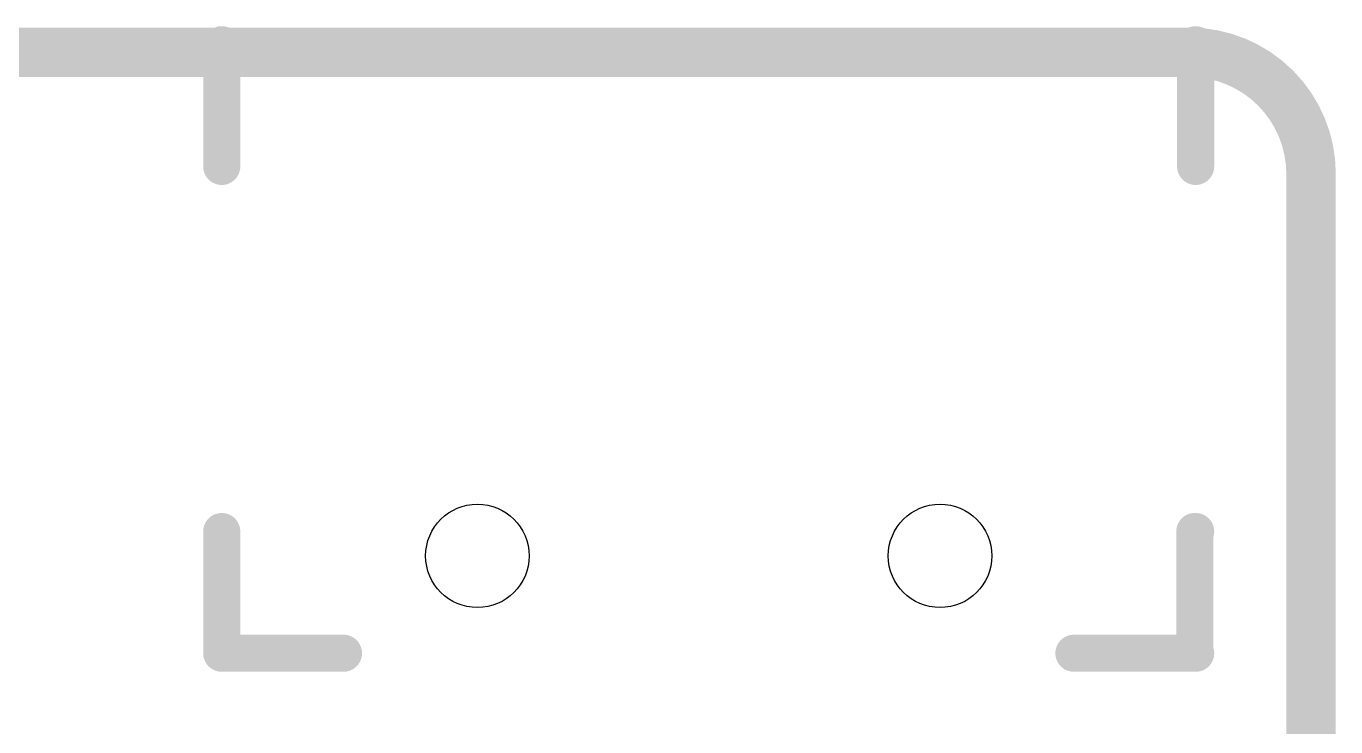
# Model space of a CAD drawing. Extents: x -10.8 to 30.8, y -20.2 to 41.7.
# Drawn here: x 20.08 to 30.84, y 35.73 to 41.48 of the extents above; entities that cross this region are included whole.
import ezdxf

# ---------------------------------------------------------------- set-up
doc = ezdxf.new("R2010")
doc.units = 0
doc.layers.add('20', color=7, linetype='CONTINUOUS')
doc.layers.add('21', color=253, linetype='CONTINUOUS')

msp = doc.modelspace()

# ---------------------------------------------------------------- linework, layer by layer
at = {"layer": '20', "const_width": 0.4064}
for points in [[(-9.635, 41.27), (29.635, 41.27)], [(30.635, 40.27), (30.635, -18.73)]]:
    msp.add_lwpolyline(points, dxfattribs=at)
at = {"layer": '20'}
for points, const_width in [([(30.635, 40.27, 0.4142), (29.635, 41.27)], 0.4064), ([(29.635, 41.3716, 1), (29.635, 41.1684)], 0.2032), ([(29.635, 41.1684, 1), (29.635, 41.3716)], 0.2032), ([(30.7366, 40.27, 1), (30.5334, 40.27)], 0.2032), ([(30.5334, 40.27, 1), (30.7366, 40.27)], 0.2032)]:
    msp.add_lwpolyline(points, format="xyb", dxfattribs=dict(at, const_width=const_width))
for centre in [(23.787, 37.132), (27.587, 37.132)]:
    msp.add_circle(centre, 0.425, dxfattribs=at)
at = {"layer": '21', "const_width": 0.3048}
for points in [[(21.687, 40.332), (21.687, 41.332)], [(29.687, 40.332), (29.687, 41.332)], [(21.687, 37.332), (21.687, 36.332)], [(29.6799, 36.35), (29.6799, 37.332)], [(29.6799, 37.332), (29.687, 37.332)], [(21.687, 36.332), (22.687, 36.332)], [(29.687, 36.332), (28.687, 36.332)]]:
    msp.add_lwpolyline(points, dxfattribs=at)
at = {"layer": '21', "const_width": 0.1524}
for points in [[(21.7632, 41.332, 1), (21.6108, 41.332)], [(29.7632, 41.332, 1), (29.6108, 41.332)], [(21.6108, 40.332, 1), (21.7632, 40.332)], [(29.6108, 40.332, 1), (29.7632, 40.332)], [(21.7632, 37.332, 1), (21.6108, 37.332)], [(29.7561, 37.332, 1), (29.6037, 37.332)], [(29.6799, 37.4082, 1), (29.6799, 37.2558)], [(29.687, 37.2558, 1), (29.687, 37.4082)], [(21.687, 36.4082, 1), (21.687, 36.2558)], [(22.687, 36.2558, 1), (22.687, 36.4082)], [(28.687, 36.4082, 1), (28.687, 36.2558)], [(29.687, 36.2558, 1), (29.687, 36.4082)], [(21.6108, 36.332, 1), (21.7632, 36.332)], [(29.6037, 36.35, 1), (29.7561, 36.35)]]:
    msp.add_lwpolyline(points, format="xyb", dxfattribs=at)

doc.saveas('drawing.dxf')
